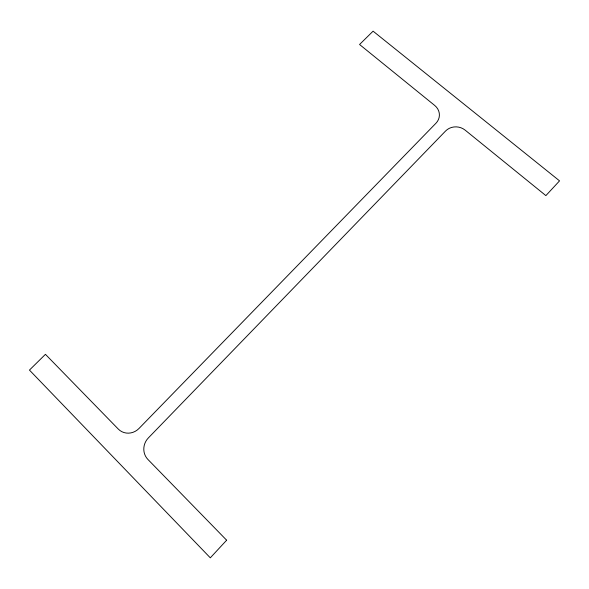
<?xml version="1.0" encoding="UTF-8"?>
<svg xmlns="http://www.w3.org/2000/svg" width="589" height="589" viewBox="0 0 589 589"><rect width="100%" height="100%" fill="white"/><g stroke="black" fill="none" stroke-linecap="round" stroke-linejoin="round"><path stroke-width="0.88" d="M226.64 540.209L210.31 557.835L29.45 370.091L45.434 354.328L118.286 429.064A15.204 14.32 -54.9 0 0 139.019 428.453L435.993 123.197A13.775 12.553 4.4 0 0 434.711 105.446L359.562 44.499L373.087 31.165L559.55 180.86L545.878 195.614L465.17 130.154A13.959 12.767 8.1 0 0 445.571 131.016L148.347 437.944A15.402 14.607 -60.8 0 0 147.913 459.449L226.64 540.209"/></g></svg>
